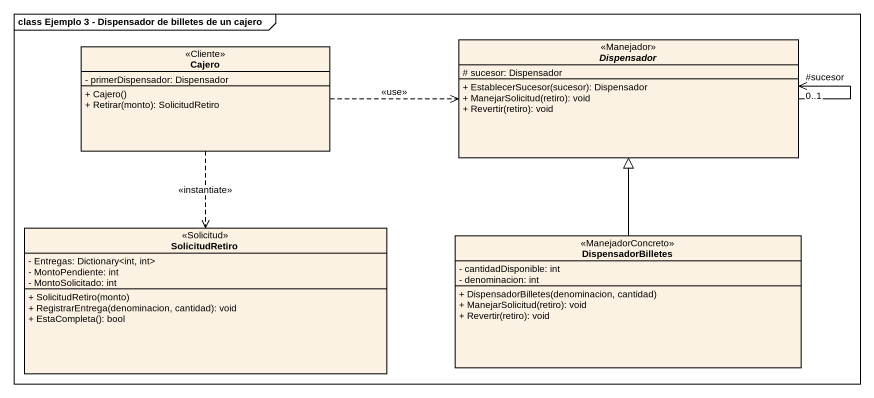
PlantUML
@startuml
mainframe class Ejemplo 3 - Dispensador de billetes de un cajero
hide circle
hide empty members
skinparam classAttributeIconSize 0
class Cajero <<Cliente>> {
  - primerDispensador: Dispensador
  + Cajero()
  + Retirar(monto): SolicitudRetiro
}
abstract class Dispensador <<Manejador>> {
  # sucesor: Dispensador
  + EstablecerSucesor(sucesor): Dispensador
  + ManejarSolicitud(retiro): void
  + Revertir(retiro): void
}
class SolicitudRetiro <<Solicitud>> {
  - Entregas: Dictionary<int, int>
  - MontoPendiente: int
  - MontoSolicitado: int
  + SolicitudRetiro(monto)
  + RegistrarEntrega(denominacion, cantidad): void
  + EstaCompleta(): bool
}
class DispensadorBilletes <<ManejadorConcreto>> {
  - cantidadDisponible: int
  - denominacion: int
  + DispensadorBilletes(denominacion, cantidad)
  + ManejarSolicitud(retiro): void
  + Revertir(retiro): void
}
Cajero .right.> Dispensador : <<use>>
Cajero ..> SolicitudRetiro : <<instantiate>>
Dispensador --> "#sucesor\n0..1" Dispensador
DispensadorBilletes -up-|> Dispensador
@enduml
